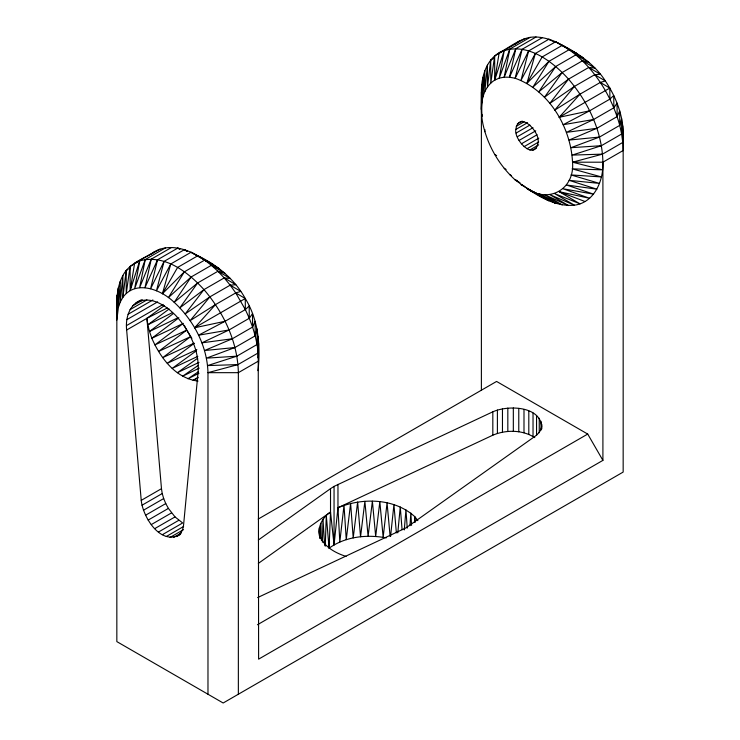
<?xml version="1.0" encoding="UTF-8"?>
<svg xmlns="http://www.w3.org/2000/svg" width="740" height="740" viewBox="0 0 740 740"><rect width="100%" height="100%" fill="white"/><g stroke="black" fill="none" stroke-linecap="round" stroke-linejoin="round"><path stroke-width="1.11" d="M319.365 535.658C317.673 526.186 322.779 517.186 330.521 512.034L330.521 488.65L334.055 486.393L492.822 411.81C508.232 404.891 542.189 405.779 541.8 428.849M481.388 390.221L481.388 92.047C481.361 77.358 485.782 60.708 499.185 52.706C511.007 46.787 521.959 36.39 536.038 37C542.818 37.268 549.395 39.109 555.601 41.782C574.702 51.078 593.656 62.595 605.329 80.928C615.615 96.311 622.84 114.284 623.163 132.969L623.163 472.065L223.166 703L116.837 641.608L116.837 302.512C116.939 293.234 118.483 283.827 122.859 275.548C129.361 263.052 143.847 258.76 154.891 251.489C168.517 243.876 185.148 248.381 197.848 255.744C217.384 265.114 234.747 279.35 245.264 298.525C258.232 319.44 260.452 344.609 258.232 368.613L257.899 370.638M320.429 538.322L320.688 523.384L321.373 540.209M320.078 538.461L319.218 531.903L319.421 527.574L319.588 536.565M322.381 542.198L323.001 519.341L324.629 545.158M325.249 546.212L326.303 515.53L329.096 548.183C345.377 536.472 366.929 534.298 386.234 537.878M329.096 548.183L330.521 512.034L258.325 563.408M523.865 185.786L521.015 184.63L548.951 200.771L526.963 188.515C548.951 203.981 574.934 188.978 572.529 162.199L602.527 154.124L622.775 142.431L621.637 134.014L622.765 125.874L623.163 150.507L602.906 162.199C603.637 180.347 594.609 202.501 574.471 205.193C552.021 207.181 532.393 192.409 515.17 179.913C499.038 165.205 487.614 145.41 482.943 124.098C479.909 109.039 480.316 89.29 494.736 80.087L499.185 52.706C524.78 40.284 551.994 60.662 568.514 79.134C588.291 102.166 602.24 131.489 602.906 162.199L602.906 460.373L258.611 659.155L258.223 336.349L257.085 344.489L258.232 352.906L237.975 364.598L207.977 372.673L207.977 694.231M481.388 92.047L481.388 109.585L481.768 84.406L481.777 116.68L482.064 114.645M622.775 142.431L623.163 132.969M257.871 357.882L258.611 343.443M481.777 102.943L482.915 77.311L482.943 96.866L484.802 70.846L484.857 91.455L487.41 65.074L487.493 86.802L490.703 60.097L493.599 58.423M414.548 522.449L414.853 516.714C394.513 498.149 362.424 497.493 337.967 507.742L334.055 544.853L330.521 512.034M180.523 534.336C160.71 546.212 142.931 517.205 141.229 500.379L126.651 330.012C125.319 318.413 129.149 304.639 141.016 300.052M409.969 525.724L410.848 513.051L411.579 525.372M541.8 424.39C542.124 429.293 538.914 433.501 535.122 436.23L405.946 527.898L257.64 597.578M404.281 529.923L405.946 509.777L407.24 528.12M397.796 532.865L400.266 506.946L402.079 529.711M390.572 536.435L393.93 504.634L396.363 532.856M128.085 269.453L126.151 270.562L122.942 297.267L120.306 301.92L118.391 307.331L116.837 320.059L117.225 294.881L117.234 313.409L118.363 287.786L118.391 307.331L120.25 281.311L120.306 301.92L122.859 275.548L122.942 297.267C135.919 279.461 161.357 289.747 174.205 302.346C193.677 320.346 207.191 345.885 207.977 372.673L238.354 372.673L258.611 360.981M515.817 129.463C518.888 109.844 540.08 131.692 538.1 142.321C535.029 161.94 513.837 140.101 515.817 129.463L527.583 122.674M133.949 264.199L130.092 266.428L126.253 293.456L126.151 270.562M524.521 38.711L494.644 55.953L490.805 82.991L490.703 60.097M130.092 266.428L130.185 290.552L134.634 263.181L159.97 249.177M238.354 694.231L238.354 372.673C237.688 341.954 223.739 312.641 203.963 289.608C188.154 272.172 164.687 253.987 139.712 260.868L134.671 288.6L145.271 259.527L165.529 247.835M257.835 352.111L258.223 350.085M145.271 259.527L139.629 287.638L151.238 259.167L171.486 247.475M530.081 37.361L509.823 49.053L504.171 77.173L499.223 78.135L494.736 80.087L494.644 55.953M151.238 259.167L144.966 287.684L157.528 259.786L177.785 248.094L179.82 249.084M515.789 48.692L509.518 77.21L504.171 77.173L515.789 48.692L536.038 37M157.528 259.786L150.618 288.729L164.077 261.387L184.334 249.695L187.303 251.239M542.337 37.62L522.079 49.312L515.17 78.255C549.126 90.437 570.78 127.151 572.529 162.199L602.527 169.839L572.14 168.84L601.38 176.934L570.975 174.927L599.502 183.409L569.06 180.338L596.893 189.172L566.424 184.982L593.591 194.148L563.112 188.792L589.651 198.292L559.181 191.706L580.03 203.842L554.704 193.658L574.471 205.193L549.746 194.62L568.514 205.554L544.399 194.574L562.215 204.934L538.757 193.529L555.666 203.324L532.911 191.494M164.077 261.387L156.464 290.764L170.792 263.949L191.049 252.257L213.037 264.513L205.11 260.499M553.825 41.801L548.886 39.229L528.628 50.921L521.015 80.29L535.344 53.474L555.601 41.782L577.588 54.039L571.641 51.06M257.085 344.489L255.198 335.84L257.058 328.921L257.085 344.489L236.837 356.18L207.589 365.579L237.975 364.598M621.637 134.014L619.75 125.365L621.609 118.456L621.637 134.014L601.38 145.706L572.14 155.104L602.527 154.124M213.037 264.513L204.656 260.11L184.399 271.802L162.412 293.743L170.792 263.949M577.588 54.039L569.208 49.645L548.951 61.337L526.963 83.278L535.344 53.474M130.185 290.552L139.712 260.868M494.736 80.087L504.264 50.403L499.223 78.135L509.823 49.053M234.95 347.532L204.508 350.538L232.342 338.763L252.59 327.062L255.143 321.299L255.198 335.84L234.95 347.532L206.423 358.16L236.837 356.18M599.502 137.057L569.06 140.064L596.893 128.288L617.141 116.596L619.695 110.834L619.75 125.365L599.502 137.057L570.975 147.685L601.38 145.706M522.079 49.312L509.518 77.21L515.17 78.255L528.628 50.921M162.412 293.743L177.6 267.436L197.848 255.744L218.985 268.398L211.372 265.308L204.656 260.11M526.963 83.278L542.152 56.962L562.4 45.27C591.205 62.9 610.87 93.184 619.75 125.365M184.399 271.802L168.359 297.628L191.114 277L211.372 265.308L224.831 273.115L217.921 271.266L211.372 265.308M548.951 61.337L532.911 87.163L555.666 66.526L575.923 54.834L583.536 57.923L555.601 41.782M191.114 277L174.205 302.346L197.663 282.957L217.921 271.266L230.482 278.582L224.211 277.907L203.963 289.608L179.848 307.822L197.663 282.957M555.666 66.526L538.757 91.88L562.215 72.492L582.473 60.791L589.382 62.641L575.923 54.834M232.342 338.763L201.872 342.842L229.049 329.966L249.297 318.274L252.507 313.603L252.59 327.062L255.198 335.84M596.893 128.288L566.424 132.368L593.591 119.501L613.849 107.809L617.058 103.138L617.141 116.596M562.215 72.492L544.399 97.347L568.514 79.134L588.763 67.442L595.034 68.117L582.473 60.791M203.963 289.608L185.194 313.945L209.919 296.851L230.177 285.159L235.829 284.715L224.211 277.907L217.921 271.266M568.514 79.134L549.746 103.48L574.471 86.386L594.729 74.684L600.371 74.25L588.763 67.442M209.919 296.851L190.152 320.633L215.479 304.612L235.736 292.92L240.778 291.403L230.177 285.159L224.211 277.907M574.471 86.386L554.704 110.168L580.03 94.147L600.288 82.445L605.329 80.928L594.729 74.684M252.59 327.062L249.297 318.274L249.195 305.971L245.356 309.588L225.099 321.28L194.629 327.764L215.479 304.612M613.849 107.809L613.747 95.497L609.908 99.114L589.651 110.806L559.181 117.29L580.03 94.147M178.849 317.802L151.848 338.254C160.21 357.67 175.556 378.399 198.043 381.072M173.215 313.649L149.48 331.492L151.848 338.254L183.335 323.371L154.863 344.942L186.693 330.151L191.891 338.374M169.146 308.987L147.824 324.805L149.48 331.492L177.535 317.95M194.139 343.388L167.286 363.312L196.849 349.604M196.22 350.88L172.217 368.363L197.858 356.347M126.651 330.012L146.909 318.32L164.289 305.685M151.256 254.088L154.891 251.489M514.901 44.261L519.443 41.015M197.663 358.234L177.387 372.683L199.023 362.378M258.325 540.024L330.521 488.65M198.357 365.301L182.66 376.179L199.199 368.132M198.477 371.684L187.942 378.778L198.977 373.256M176.666 536.565C181.078 534.391 183.113 529.498 183.594 524.836L198.163 371.295C199.384 350.483 189.486 330.271 175.547 315.305C165.834 305.361 149.915 294.909 136.058 302.919M197.922 377.28L193.103 380.416L198.117 377.835M135.883 263.089L137.816 261.969M139.999 300.967L141.978 299.82M132.71 305.833L142.635 300.098M130.018 309.653L146.899 299.913M128.057 314.296L152.875 299.968M126.864 319.652L157.638 301.883M126.457 325.609L163.198 304.399M517.316 123.895L522.209 121.064M516.196 126.355L524.04 121.822M516.196 133.006L529.923 125.088M517.316 136.752L532.994 127.706M194.629 327.764L245.264 298.525L235.736 292.92L230.177 285.159M519.082 140.443L535.741 130.823M559.181 117.29L609.816 88.06L600.288 82.445M521.385 143.819L537.074 134.763M524.077 146.649L538.776 138.167M526.963 148.758L538.72 141.969M529.84 149.98L538.665 144.892M532.532 150.248L536.445 147.982M141.229 500.379L161.477 488.687L146.909 318.32L167.296 307.97M141.988 505.235L162.236 493.543L161.477 488.687M143.421 510.249L163.679 498.557L162.236 493.543M145.503 515.262L165.76 503.57L163.679 498.557M148.148 520.1L168.406 508.408L175.019 516.918L182.66 522.967L162.412 534.659M151.274 524.595L171.523 512.903M154.771 528.61L175.019 516.918M158.526 532.005L178.775 520.312M166.297 536.491L183.649 526.464M170.043 537.434L183.548 529.637M173.549 537.453L181.263 533.004M258.195 519.073L496.577 381.442L587.717 434.065L602.906 460.373M257.437 624.754L587.717 434.065M589.651 110.806L563.112 124.736L593.591 119.501M225.099 321.28L198.561 335.202L229.049 329.966M172.513 312.585L147.824 324.805L146.909 318.32M390.128 536.463L387.066 502.885L383.163 537.259L379.833 501.729L375.689 536.445L372.387 501.211L368.095 536.278L364.885 501.332L360.546 536.768L357.624 502.062L353.211 537.906L350.612 503.394L346.246 539.663L344.017 505.3L339.808 541.995L337.967 507.742L492.822 435.194C506.068 429.607 522.505 429.718 534.798 437.627M194.019 343.184L162.68 357.642L190.624 336.644L158.508 351.472L186.693 330.151L184.297 325.304M572.529 162.199L602.906 162.199M517.14 180.44L515.17 179.913L519.97 182.697M346.07 556.424C335.553 553.021 324.342 547.091 320.124 536.204L320.17 538.452M559.181 191.706L585.109 201.539M526.963 188.515L534.409 192.428M548.886 39.229L550.875 40.376M191.049 252.257L203.315 259.351M184.334 249.695L187.312 251.424M177.785 248.094L179.764 249.241M509.518 174.437L511.451 175.565M504.171 168.304L506.114 169.442M494.736 154.494L496.642 155.622M535.344 192.909L542.152 197.284M417.887 520.673L414.853 516.714L415.121 522.348M235.736 292.92L245.356 309.588L249.297 318.274M165.76 503.57L168.406 508.408M481.768 100.122L482.055 102.222M609.816 88.06L609.908 99.114M245.264 298.525L245.356 309.588M484.848 129.481L484.857 131.72M541.014 421.245L541.014 430.153M539.247 418.239L539.247 432.715M536.555 415.464L536.555 435.509M533.031 413.013L533.031 436.406M528.804 410.987L528.804 434.371M523.994 409.433L523.994 432.817M518.777 408.406L518.777 431.799M513.329 407.953L513.329 431.337M507.825 408.082L507.825 431.466M502.46 408.785L502.46 432.169M497.4 410.043L497.4 433.427M492.822 411.81L492.822 435.194M337.967 484.349L337.967 507.742M334.055 486.393L334.055 544.853"/></g></svg>
